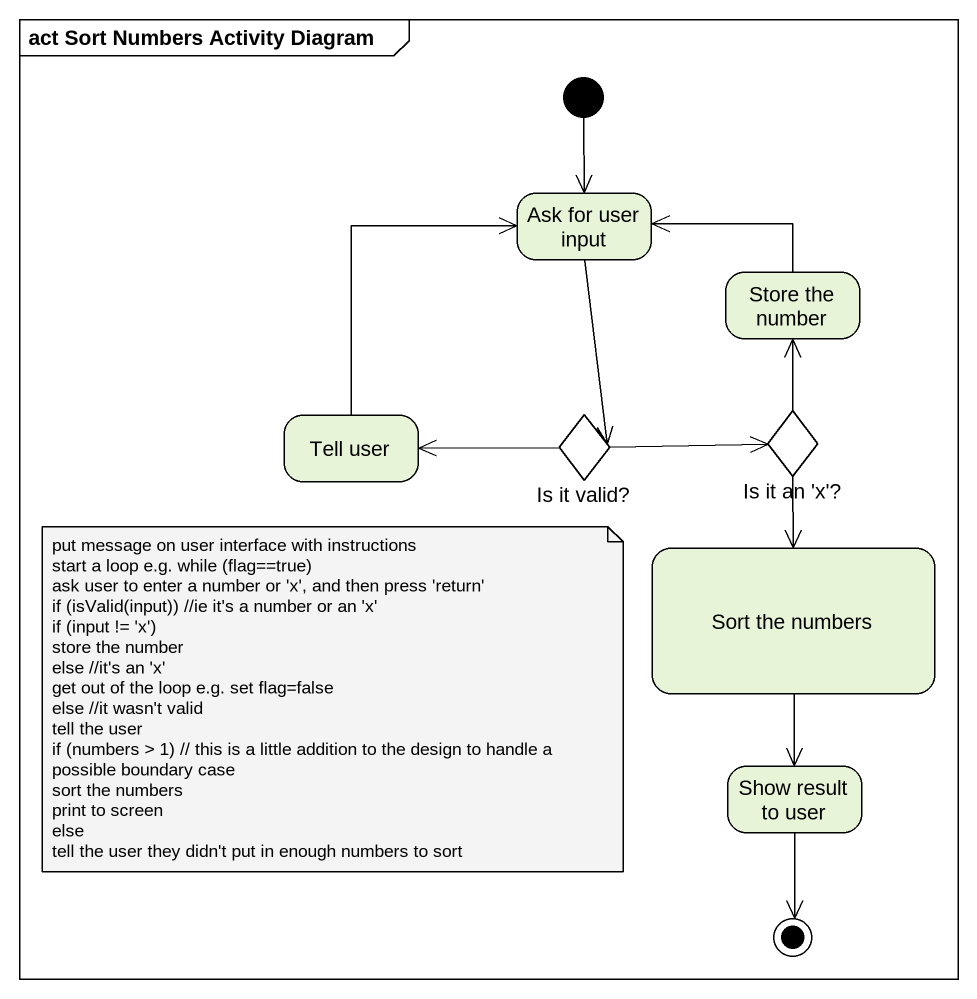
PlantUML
@startuml
mainframe act Sort Numbers Activity Diagram
hide empty description
state "Ask for user input" as Ask_for_user_input
state "Store the number" as Store_the_number
state "Tell user" as Tell_user
state "Is it valid?" as Is_it_valid <<choice>>
state "Is it an 'x'?" as Is_it_an_x <<choice>>
state "Sort the numbers" as Sort_the_numbers
state "Show result to user" as Show_result_to_user
[*] --> Ask_for_user_input
Ask_for_user_input --> Is_it_valid
Store_the_number -left-> Ask_for_user_input
Tell_user -up-> Ask_for_user_input
Is_it_valid -left-> Tell_user
Is_it_valid -right-> Is_it_an_x
Is_it_an_x -up-> Store_the_number
Is_it_an_x --> Sort_the_numbers
Sort_the_numbers --> Show_result_to_user
Show_result_to_user --> [*]
note as N1
  put message on user interface with instructions
  start a loop e.g. while (flag==true)
  ask user to enter a number or 'x', and then press 'return'
  if (isValid(input)) //ie it's a number or an 'x'
  if (input != 'x')
  store the number
  else //it's an 'x'
  get out of the loop e.g. set flag=false
  else //it wasn't valid
  tell the user
  if (numbers > 1) // this is a little addition to the design to handle a possible boundary case
  sort the numbers
  print to screen
  else
  tell the user they didn't put in enough numbers to sort
end note
@enduml
